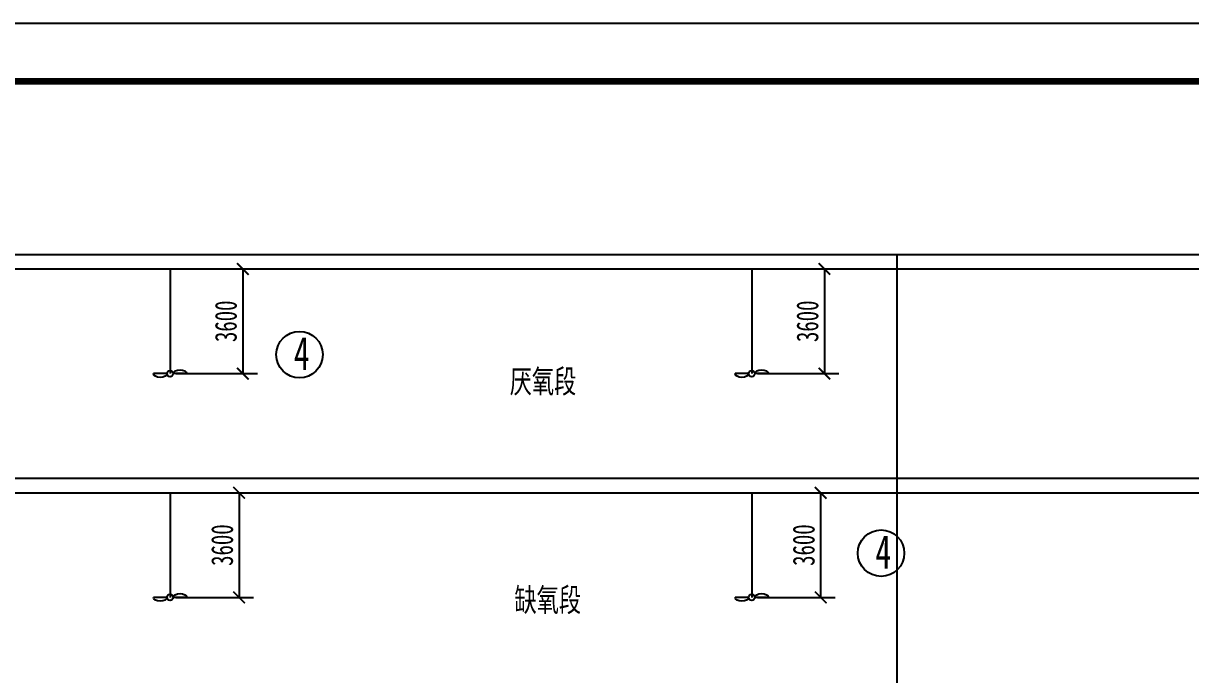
# Model space of a CAD drawing. Header units: millimetres. Extents: x -299291 to 688124, y -407813 to 623474.
# Drawn here: x 211412 to 251554, y 238975 to 261386 of the extents above; entities that cross this region are included whole.
import ezdxf

# ---------------------------------------------------------------- set-up
doc = ezdxf.new("R2010")
doc.units = ezdxf.units.MM
doc.layers.add('边框粗', color=7, linetype='Continuous', lineweight=100)
doc.styles.add('样式 3', font='', dxfattribs={"width": 0.7, "height": 1000})
doc.styles.add('长仿宋', font='simfang.ttf', dxfattribs={"width": 0.7})
doc.styles.add('长仿宋体', font='simfang.ttf', dxfattribs={"width": 0.7})
doc.styles.get('样式 3').set_extended_font_data('FangSong_GB2312')
doc.dimstyles.new('副本ISO-25', dxfattribs={"dimtxt": 750, "dimasz": 400, "dimexe": 500, "dimexo": 200, "dimgap": 200, "dimtad": 1, "dimdec": 1, "dimdsep": 46, "dimtxsty": '长仿宋', "dimblk": 'ARCHTICK', "dimcen": 200, "dimadec": 0, "dimazin": 0, "dimtfac": 1, "dimtdec": 1, "dimtmove": 0, "dimatfit": 3, "dimldrblk": 'ARCHTICK', "dimfxl": 1, "dimarcsym": 0})

# ---------------------------------------------------------------- blocks, each defined once
blk = doc.blocks.new('_ArchTick')
at = {"color": 0, "linetype": 'ByBlock', "lineweight": 25, "const_width": 0.15}
blk.add_lwpolyline([(-0.5, -0.5), (0.5, 0.5)], dxfattribs=at)
blk = doc.blocks.new('*D77')
at = {"color": 0, "lineweight": -2, "ltscale": 10, "transparency": 16777216}
for p, q in [((216659, 245233), (219330, 245233)), ((218830, 245233), (218830, 241633)), ((216659, 241633), (219330, 241633))]:
    blk.add_line(p, q, dxfattribs=at)
at = {"layer": 'Defpoints', "color": 0, "ltscale": 10, "transparency": 16777216}
for p in [(216459, 245233), (216459, 241633), (218830, 241633)]:
    blk.add_point(p, dxfattribs=at)
at = {"color": 0, "lineweight": -2, "ltscale": 10, "transparency": 16777216, "xscale": 400, "yscale": 400, "zscale": 400}
for p, rotation in [((218830, 245233), 90), ((218830, 241633), 270)]:
    blk.add_blockref('_ArchTick', p, dxfattribs=dict(at, rotation=rotation))
at = {"color": 0, "ltscale": 10, "transparency": 16777216, "insert": (218251, 243433), "char_height": 750, "attachment_point": 5, "rotation": 90, "style": '长仿宋'}
blk.add_mtext('3600', dxfattribs=at)
blk = doc.blocks.new('*D78')
at = {"color": 0, "lineweight": -2, "ltscale": 10, "transparency": 16777216}
for p, q in [((236659, 245233), (239330, 245233)), ((238830, 245233), (238830, 241633)), ((236659, 241633), (239330, 241633))]:
    blk.add_line(p, q, dxfattribs=at)
at = {"layer": 'Defpoints', "color": 0, "ltscale": 10, "transparency": 16777216}
for p in [(236459, 245233), (236459, 241633), (238830, 241633)]:
    blk.add_point(p, dxfattribs=at)
at = {"color": 0, "lineweight": -2, "ltscale": 10, "transparency": 16777216, "xscale": 400, "yscale": 400, "zscale": 400}
for p, rotation in [((238830, 245233), 90), ((238830, 241633), 270)]:
    blk.add_blockref('_ArchTick', p, dxfattribs=dict(at, rotation=rotation))
at = {"color": 0, "ltscale": 10, "transparency": 16777216, "insert": (238251, 243433), "char_height": 750, "attachment_point": 5, "rotation": 90, "style": '长仿宋'}
blk.add_mtext('3600', dxfattribs=at)
blk = doc.blocks.new('*D80')
at = {"color": 0, "lineweight": -2, "ltscale": 10, "transparency": 16777216}
for p, q in [((216659, 252934), (219459, 252934)), ((218959, 252934), (218959, 249334)), ((216659, 249334), (219459, 249334))]:
    blk.add_line(p, q, dxfattribs=at)
at = {"layer": 'Defpoints', "color": 0, "ltscale": 10, "transparency": 16777216}
for p in [(216459, 252934), (216459, 249334), (218959, 249334)]:
    blk.add_point(p, dxfattribs=at)
at = {"color": 0, "lineweight": -2, "ltscale": 10, "transparency": 16777216, "xscale": 400, "yscale": 400, "zscale": 400}
for p, rotation in [((218959, 252934), 90), ((218959, 249334), 270)]:
    blk.add_blockref('_ArchTick', p, dxfattribs=dict(at, rotation=rotation))
at = {"color": 0, "ltscale": 10, "transparency": 16777216, "insert": (218379, 251134), "char_height": 750, "attachment_point": 5, "rotation": 90, "style": '长仿宋'}
blk.add_mtext('3600', dxfattribs=at)
blk = doc.blocks.new('*D81')
at = {"color": 0, "lineweight": -2, "ltscale": 10, "transparency": 16777216}
for p, q in [((236659, 252934), (239459, 252934)), ((238959, 252934), (238959, 249334)), ((236659, 249334), (239459, 249334))]:
    blk.add_line(p, q, dxfattribs=at)
at = {"layer": 'Defpoints', "color": 0, "ltscale": 10, "transparency": 16777216}
for p in [(236459, 252934), (236459, 249334), (238959, 249334)]:
    blk.add_point(p, dxfattribs=at)
at = {"color": 0, "lineweight": -2, "ltscale": 10, "transparency": 16777216, "xscale": 400, "yscale": 400, "zscale": 400}
for p, rotation in [((238959, 252934), 90), ((238959, 249334), 270)]:
    blk.add_blockref('_ArchTick', p, dxfattribs=dict(at, rotation=rotation))
at = {"color": 0, "ltscale": 10, "transparency": 16777216, "insert": (238379, 251134), "char_height": 750, "attachment_point": 5, "rotation": 90, "style": '长仿宋'}
blk.add_mtext('3600', dxfattribs=at)

msp = doc.modelspace()

# ---------------------------------------------------------------- linework, layer by layer
at = {"lineweight": -3}
for p, q in [((185959.037, 253434.406), (266959.037, 253434.406)), ((186459.037, 252934.406), (266459.037, 252934.406))]:
    msp.add_line(p, q, dxfattribs=at)
at = {"color": 2, "ltscale": 10}
msp.add_line((241459.037, 162724.406), (241459.037, 253434.406), dxfattribs=at)
at = {"ltscale": 10}
for p, q in [((216459.037, 252934.406), (216459.037, 249334.406)), ((236459.037, 252934.406), (236459.037, 249334.406)), ((216459.037, 245233.406), (216459.037, 241633.406)), ((236459.037, 245233.406), (236459.037, 241633.406))]:
    msp.add_line(p, q, dxfattribs=at)
at = {"color": 7, "linetype": 'Continuous', "lineweight": -3}
for p, q in [((216352.47, 249334.406), (215885.914, 249334.406)), ((216352.47, 249334.406), (215885.914, 249334.406)), ((217032.161, 249334.406), (216565.604, 249334.406)), ((217032.161, 249334.406), (216565.604, 249334.406)), ((236352.47, 249334.406), (235885.914, 249334.406)), ((236352.47, 249334.406), (235885.914, 249334.406)), ((237032.161, 249334.406), (236565.604, 249334.406)), ((237032.161, 249334.406), (236565.604, 249334.406)), ((216352.47, 241633.406), (215885.914, 241633.406)), ((216352.47, 241633.406), (215885.914, 241633.406)), ((217032.161, 241633.406), (216565.604, 241633.406)), ((217032.161, 241633.406), (216565.604, 241633.406)), ((236352.47, 241633.406), (235885.914, 241633.406)), ((236352.47, 241633.406), (235885.914, 241633.406)), ((237032.161, 241633.406), (236565.604, 241633.406)), ((237032.161, 241633.406), (236565.604, 241633.406))]:
    msp.add_line(p, q, dxfattribs=at)
at = {"lineweight": -3, "ltscale": 100}
for p, q in [((186459.037, 245733.406), (266459.037, 245733.406)), ((186459.037, 245233.406), (266459.037, 245233.406))]:
    msp.add_line(p, q, dxfattribs=at)
msp.add_lwpolyline([(152495.43, 142585.556), (320695.43, 142585.556), (320695.43, 261385.556), (152495.43, 261385.556)], close=True)
for centre in [(220907.595, 249985.684), (240907.595, 243156.987)]:
    msp.add_circle(centre, 800)
at = {"color": 7, "linetype": 'Continuous', "lineweight": -3}
for centre in [(216459.037, 249334.406), (216459.037, 249334.406), (236459.037, 249334.406), (236459.037, 249334.406), (216459.037, 241633.406), (216459.037, 241633.406), (236459.037, 241633.406), (236459.037, 241633.406)]:
    msp.add_circle(centre, 106.567, dxfattribs=at)
at = {"color": 7, "linetype": 'Continuous', "lineweight": -3, "extrusion": (0, 0, -1)}
for centre, major_axis in [((216119.192, 249334.406), (-233.278, 0)), ((216119.192, 249334.406), (-233.278, 0)), ((216798.883, 249334.406), (233.278, 0)), ((216798.883, 249334.406), (233.278, 0)), ((236119.192, 249334.406), (-233.278, 0)), ((236119.192, 249334.406), (-233.278, 0)), ((236798.883, 249334.406), (233.278, 0)), ((236798.883, 249334.406), (233.278, 0)), ((216798.883, 241633.406), (233.278, 0)), ((216798.883, 241633.406), (233.278, 0)), ((236798.883, 241633.406), (233.278, 0)), ((236798.883, 241633.406), (233.278, 0)), ((216119.192, 241633.406), (-233.278, 0)), ((216119.192, 241633.406), (-233.278, 0)), ((236119.192, 241633.406), (-233.278, 0)), ((236119.192, 241633.406), (-233.278, 0))]:
    msp.add_ellipse(centre, major_axis=major_axis, ratio=0.560344766, start_param=3.141592654, end_param=6.283185307, dxfattribs=at)
at = {"layer": '边框粗', "lineweight": 100}
msp.add_line((318695.43, 259385.556), (157495.43, 259385.556), dxfattribs=at)

# ---------------------------------------------------------------- texts
at = {"char_height": 1150.575, "width": 8988.27544, "attachment_point": 7, "rotation": 0.0059157, "style": '样式 3'}
for insert in [(220709.67, 249452.026), (240709.67, 242623.329)]:
    msp.add_mtext('4', dxfattribs=dict(at, insert=insert))
at = {"char_height": 800, "width": 4010.11148, "style": '长仿宋体'}
for s, insert, attachment_point in [('厌氧段', (230426.804, 249467.703), 3), ('缺氧段', (230592.375, 241056.962), 9)]:
    msp.add_mtext(s, dxfattribs=dict(at, insert=insert, attachment_point=attachment_point))

# ---------------------------------------------------------------- dimensions: what is measured, and where the dimension line sits
at = {"ltscale": 10}
for base, p1, p2, picture, middle in [((218958.641, 249334.406), (216459.037, 252934.406), (216459.037, 249334.406), '*D80', (218379.355, 251134.406)), ((238958.641, 249334.406), (236459.037, 252934.406), (236459.037, 249334.406), '*D81', (238379.355, 251134.406)), ((218830.388, 241633.406), (216459.037, 245233.406), (216459.037, 241633.406), '*D77', (218251.102, 243433.406)), ((238830.388, 241633.406), (236459.037, 245233.406), (236459.037, 241633.406), '*D78', (238251.102, 243433.406))]:
    dim = msp.add_linear_dim(base=base, p1=p1, p2=p2, angle=270, dimstyle='副本ISO-25', dxfattribs=at)
    dim.commit()
    dim.dimension.update_dxf_attribs({"geometry": picture, "text_midpoint": middle})

doc.saveas('drawing.dxf')
